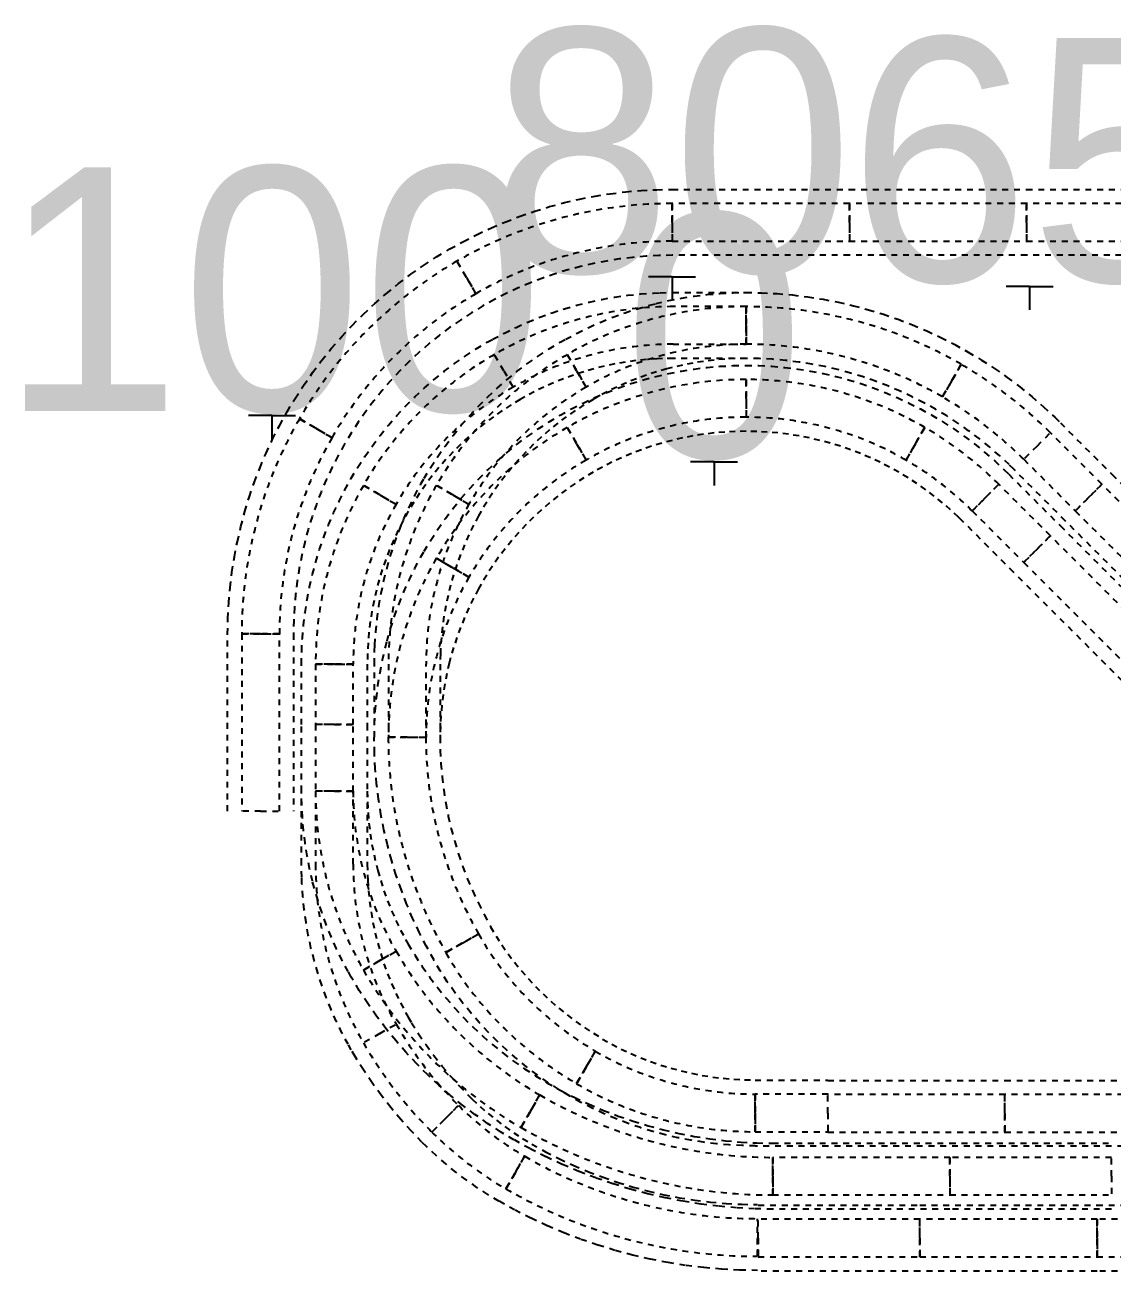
# Model space of a CAD drawing. Extents: x -2618 to 2491, y -173 to 1153.
# Drawn here: x -2618 to -1462, y -172 to 1153 of the extents above; entities that cross this region are included whole.
import ezdxf
from ezdxf.enums import TextEntityAlignment as Align

# ---------------------------------------------------------------- set-up
doc = ezdxf.new("R2010")
doc.units = 0
doc.header["$LTSCALE"] = 25
doc.linetypes.add('DOT', pattern=[0.5, 0.25, -0.25])

msp = doc.modelspace()

# ---------------------------------------------------------------- linework, layer by layer
at = {"layer": '8', "color": 16, "linetype": 'DOT'}
for p, q in [((-2044.21, 964), (-2028.14, 967.71)), ((-2028.14, 967.71), (-2011.95, 970.86)), ((-2011.95, 970.86), (-1995.66, 973.44)), ((-1995.66, 973.44), (-1979.29, 975.45)), ((-1979.29, 975.45), (-1962.86, 976.89)), ((-1962.86, 976.89), (-1946.39, 977.75)), ((-1946.39, 977.75), (-1929.9, 978.04)), ((-1929.9, 978.04), (-1929.9, 978.03)), ((-1929.9, 978.03), (-1741.56, 978.03)), ((-1741.56, 978.03), (-1553.22, 978.03)), ((-1553.22, 978.03), (-1364.88, 978.03)), ((-2091.5, 949.54), (-2075.91, 954.91)), ((-2075.91, 954.91), (-2060.14, 959.73)), ((-2060.14, 959.73), (-2044.21, 964)), ((-2122.08, 937.18), (-2106.9, 943.63)), ((-2106.9, 943.63), (-2091.5, 949.54)), ((-2151.72, 922.73), (-2137.03, 930.21)), ((-2137.03, 930.21), (-2122.08, 937.18)), ((-2180.29, 906.24), (-2166.15, 914.73)), ((-2166.15, 914.73), (-2151.72, 922.73)), ((-2166.15, 914.73), (-2166.15, 914.73)), ((-2194.12, 897.26), (-2180.29, 906.24)), ((-1999.79, 901.92), (-2013.58, 899.24)), ((-1985.91, 904.12), (-1999.79, 901.92)), ((-1971.97, 905.83), (-1985.91, 904.12)), ((-1957.97, 907.06), (-1971.97, 905.83)), ((-1943.94, 907.79), (-1957.97, 907.06)), ((-1929.9, 908.04), (-1943.94, 907.79)), ((-1929.9, 908.03), (-1929.9, 908.04)), ((-1741.56, 908.03), (-1929.9, 908.03)), ((-1553.22, 908.03), (-1741.56, 908.03)), ((-1364.88, 908.03), (-1553.22, 908.03)), ((-2220.8, 877.87), (-2207.63, 887.8)), ((-2207.63, 887.8), (-2194.12, 897.26)), ((-2054.28, 888.34), (-2067.56, 883.76)), ((-2040.84, 892.44), (-2054.28, 888.34)), ((-2027.27, 896.08), (-2040.84, 892.44)), ((-2013.58, 899.24), (-2027.27, 896.08)), ((-2233.61, 867.49), (-2220.8, 877.87)), ((-2080.68, 878.73), (-2093.61, 873.24)), ((-2067.56, 883.76), (-2080.68, 878.73)), ((-2246.06, 856.67), (-2233.61, 867.49)), ((-2106.34, 867.3), (-2118.86, 860.92)), ((-2093.61, 873.24), (-2106.34, 867.3)), ((-2017.8, 858.32), (-2004.32, 861.18)), ((-2004.32, 861.18), (-1990.74, 863.58)), ((-1990.74, 863.58), (-1977.09, 865.5)), ((-1977.09, 865.5), (-1963.37, 866.94)), ((-1963.37, 866.94), (-1949.62, 867.9)), ((-1949.62, 867.9), (-1942.73, 868.2)), ((-1942.73, 868.2), (-1928.95, 868.44)), ((-1933.58, 859.81), (-1920.05, 862.44)), ((-1928.95, 868.44), (-1851.46, 868.44)), ((-1920.05, 862.44), (-1906.43, 864.6)), ((-1906.43, 864.6), (-1892.75, 866.28)), ((-1892.75, 866.28), (-1879.01, 867.48)), ((-1879.01, 867.48), (-1865.24, 868.2)), ((-1865.24, 868.2), (-1851.46, 868.44)), ((-1851.46, 868.44), (-1834.97, 868.15)), ((-1834.97, 868.15), (-1818.5, 867.29)), ((-1818.5, 867.29), (-1802.07, 865.85)), ((-1802.07, 865.85), (-1785.7, 863.84)), ((-1785.7, 863.84), (-1769.41, 861.26)), ((-1769.41, 861.26), (-1753.22, 858.12)), ((-2258.12, 845.42), (-2246.06, 856.67)), ((-2131.15, 854.11), (-2143.19, 846.88)), ((-2118.86, 860.92), (-2131.15, 854.11)), ((-2131.15, 854.11), (-2131.15, 854.11)), ((-2057.55, 846.92), (-2044.43, 851.18)), ((-2044.43, 851.18), (-2031.18, 854.98)), ((-2031.18, 854.98), (-2017.8, 858.32)), ((-1980.06, 846.92), (-1966.94, 851.18)), ((-1966.94, 851.18), (-1953.69, 854.98)), ((-1953.69, 854.98), (-1947.02, 856.71)), ((-1947.02, 856.71), (-1933.58, 859.81)), ((-1753.22, 858.12), (-1737.15, 854.41)), ((-1737.15, 854.41), (-1721.22, 850.14)), ((-1721.22, 850.14), (-1705.45, 845.32)), ((-2269.79, 833.76), (-2258.12, 845.42)), ((-2154.97, 839.22), (-2166.48, 831.17)), ((-2143.19, 846.88), (-2154.97, 839.22)), ((-2095.88, 831.43), (-2083.29, 837.04)), ((-2083.29, 837.04), (-2070.5, 842.21)), ((-2070.5, 842.21), (-2057.55, 846.92)), ((-2018.39, 831.43), (-2005.8, 837.04)), ((-2005.8, 837.04), (-1993.01, 842.21)), ((-1993.01, 842.21), (-1980.06, 846.92)), ((-1705.45, 845.32), (-1689.85, 839.95)), ((-1689.85, 839.95), (-1674.46, 834.04)), ((-2291.85, 809.25), (-2281.03, 821.7)), ((-2281.03, 821.7), (-2269.79, 833.76)), ((-2177.7, 822.71), (-2188.62, 813.87)), ((-2166.48, 831.17), (-2177.7, 822.71)), ((-2120.45, 818.92), (-2108.27, 825.39)), ((-2108.27, 825.39), (-2095.88, 831.43)), ((-2042.96, 818.92), (-2030.78, 825.39)), ((-2030.78, 825.39), (-2018.39, 831.43)), ((-1674.46, 834.04), (-1659.27, 827.59)), ((-1659.27, 827.59), (-1644.33, 820.62)), ((-2302.23, 796.43), (-2291.85, 809.25)), ((-2188.62, 813.87), (-2199.22, 804.65)), ((-2149.83, 800.91), (-2138.27, 808.42)), ((-2138.27, 808.42), (-2126.45, 815.52)), ((-2126.45, 815.52), (-2120.45, 818.92)), ((-2126.45, 815.52), (-2126.45, 815.52)), ((-2072.34, 800.91), (-2060.78, 808.42)), ((-2060.78, 808.42), (-2048.96, 815.52)), ((-2048.96, 815.52), (-2042.96, 818.92)), ((-2048.96, 815.52), (-2048.96, 815.52)), ((-1644.33, 820.62), (-1629.63, 813.14)), ((-1629.63, 813.14), (-1615.21, 805.14)), ((-2312.16, 783.26), (-2302.23, 796.43)), ((-2209.5, 795.07), (-2219.43, 785.13)), ((-2199.22, 804.65), (-2209.5, 795.07)), ((-2161.12, 793), (-2149.83, 800.91)), ((-2083.63, 793), (-2072.34, 800.91)), ((-1968.56, 796.02), (-1979.79, 794.44)), ((-1957.27, 797.2), (-1968.56, 796.02)), ((-1945.96, 798), (-1957.27, 797.2)), ((-1940.29, 798.24), (-1945.96, 798)), ((-1928.95, 798.44), (-1940.29, 798.24)), ((-1851.46, 798.44), (-1928.95, 798.44)), ((-1896.69, 795.28), (-1907.89, 793.5)), ((-1885.43, 796.66), (-1896.69, 795.28)), ((-1874.13, 797.65), (-1885.43, 796.66)), ((-1862.8, 798.24), (-1874.13, 797.65)), ((-1851.46, 798.44), (-1862.8, 798.24)), ((-1837.41, 798.2), (-1851.46, 798.44)), ((-1823.38, 797.46), (-1837.41, 798.2)), ((-1809.38, 796.24), (-1823.38, 797.46)), ((-1795.44, 794.52), (-1809.38, 796.24)), ((-1615.21, 805.14), (-1601.07, 796.64)), ((-1615.21, 805.14), (-1615.21, 805.14)), ((-1601.07, 796.64), (-1587.24, 787.66)), ((-2321.62, 769.75), (-2312.16, 783.26)), ((-2219.43, 785.13), (-2229.01, 774.86)), ((-2182.85, 776.03), (-2172.13, 784.71)), ((-2172.13, 784.71), (-2161.12, 793)), ((-2105.36, 776.03), (-2094.65, 784.71)), ((-2094.64, 784.71), (-2083.63, 793)), ((-2023.97, 784.24), (-2034.76, 780.74)), ((-2013.06, 787.37), (-2023.97, 784.24)), ((-2002.06, 790.11), (-2013.06, 787.37)), ((-1990.96, 792.47), (-2002.06, 790.11)), ((-1979.79, 794.44), (-1990.96, 792.47)), ((-1946.48, 784.24), (-1957.27, 780.73)), ((-1947.02, 779.22), (-1933.58, 782.32)), ((-1935.57, 787.37), (-1946.48, 784.24)), ((-1930.08, 788.79), (-1935.57, 787.37)), ((-1933.58, 782.32), (-1920.05, 784.95)), ((-1919.03, 791.34), (-1930.08, 788.79)), ((-1920.05, 784.95), (-1906.43, 787.11)), ((-1907.89, 793.5), (-1919.03, 791.34)), ((-1906.43, 787.11), (-1892.75, 788.79)), ((-1892.75, 788.79), (-1879.01, 789.99)), ((-1879.01, 789.99), (-1865.24, 790.71)), ((-1865.24, 790.71), (-1851.46, 790.95)), ((-1851.46, 790.95), (-1851.46, 790.95)), ((-1851.46, 790.95), (-1837.67, 790.71)), ((-1837.67, 790.71), (-1823.9, 789.99)), ((-1823.9, 789.99), (-1810.17, 788.79)), ((-1810.17, 788.79), (-1796.48, 787.11)), ((-1796.48, 787.11), (-1782.87, 784.95)), ((-1781.56, 792.33), (-1795.44, 794.52)), ((-1782.87, 784.95), (-1769.33, 782.32)), ((-1767.77, 789.65), (-1781.56, 792.33)), ((-1769.33, 782.32), (-1755.9, 779.22)), ((-1754.08, 786.49), (-1767.77, 789.65)), ((-1740.51, 782.85), (-1754.08, 786.49)), ((-1727.08, 778.74), (-1740.51, 782.85)), ((-1587.24, 787.66), (-1573.73, 778.2)), ((-2330.6, 755.92), (-2321.62, 769.75)), ((-2229.01, 774.86), (-2238.23, 764.26)), ((-2193.25, 766.98), (-2182.85, 776.03)), ((-2115.76, 766.98), (-2105.36, 776.03)), ((-2055.94, 772.61), (-2066.3, 767.99)), ((-2045.42, 776.86), (-2055.94, 772.61)), ((-2034.76, 780.74), (-2045.42, 776.86)), ((-1978.45, 772.61), (-1988.81, 767.99)), ((-1986.56, 767.13), (-1973.52, 771.62)), ((-1967.93, 776.85), (-1978.45, 772.61)), ((-1973.52, 771.62), (-1960.33, 775.65)), ((-1957.27, 780.73), (-1967.93, 776.85)), ((-1960.33, 775.65), (-1947.02, 779.22)), ((-1755.9, 779.22), (-1742.58, 775.65)), ((-1742.58, 775.65), (-1729.4, 771.62)), ((-1729.4, 771.62), (-1716.36, 767.13)), ((-1713.79, 774.17), (-1727.08, 778.74)), ((-1700.68, 769.13), (-1713.79, 774.17)), ((-1687.74, 763.64), (-1700.68, 769.13)), ((-1573.73, 778.2), (-1560.56, 768.28)), ((-1560.56, 768.28), (-1547.74, 757.9)), ((-2339.09, 741.78), (-2330.6, 755.92)), ((-2238.23, 764.26), (-2247.07, 753.34)), ((-2213.09, 747.83), (-2203.34, 757.58)), ((-2203.34, 757.58), (-2193.25, 766.98)), ((-2135.6, 747.83), (-2125.85, 757.58)), ((-2125.85, 757.58), (-2115.76, 766.98)), ((-2086.51, 757.69), (-2091.45, 754.9)), ((-2076.5, 763.02), (-2086.51, 757.69)), ((-2066.3, 767.99), (-2076.5, 763.02)), ((-2024.61, 750.98), (-2012.12, 756.8)), ((-2009.02, 757.69), (-2013.96, 754.9)), ((-2012.12, 756.8), (-1999.43, 762.19)), ((-1999.01, 763.02), (-2009.02, 757.69)), ((-1999.43, 762.19), (-1986.56, 767.13)), ((-1988.81, 767.99), (-1999.01, 763.02)), ((-1716.36, 767.13), (-1703.49, 762.19)), ((-1703.49, 762.19), (-1690.8, 756.8)), ((-1690.8, 756.8), (-1678.3, 750.98)), ((-1675.01, 757.71), (-1687.74, 763.64)), ((-1662.49, 751.33), (-1675.01, 757.71)), ((-1547.74, 757.9), (-1535.29, 747.08)), ((-2347.09, 727.36), (-2339.1, 741.78)), ((-2339.1, 741.78), (-2339.09, 741.78)), ((-2255.53, 742.12), (-2263.58, 730.61)), ((-2247.07, 753.34), (-2255.53, 742.12)), ((-2222.49, 737.75), (-2213.09, 747.83)), ((-2145, 737.75), (-2135.6, 747.83)), ((-2110.68, 742.88), (-2119.98, 736.37)), ((-2101.17, 749.06), (-2110.69, 742.88)), ((-2091.45, 754.9), (-2101.17, 749.06)), ((-2091.45, 754.9), (-2091.45, 754.9)), ((-2048.96, 738.03), (-2036.9, 744.72)), ((-2033.2, 742.88), (-2042.49, 736.37)), ((-2036.9, 744.72), (-2024.61, 750.98)), ((-2023.68, 749.06), (-2033.2, 742.88)), ((-2013.96, 754.9), (-2023.68, 749.06)), ((-2013.96, 754.9), (-2013.96, 754.9)), ((-1678.3, 750.98), (-1666.02, 744.72)), ((-1666.02, 744.72), (-1653.96, 738.03)), ((-1650.21, 744.52), (-1662.49, 751.33)), ((-1638.17, 737.28), (-1650.21, 744.52)), ((-1650.21, 744.52), (-1650.21, 744.52)), ((-1535.29, 747.08), (-1523.23, 735.83)), ((-2263.58, 730.61), (-2271.24, 718.83)), ((-2231.54, 727.34), (-2222.49, 737.75)), ((-2154.05, 727.34), (-2145, 737.75)), ((-2129.04, 729.55), (-2137.85, 722.41)), ((-2119.98, 736.37), (-2129.04, 729.55)), ((-2072.34, 723.42), (-2060.78, 730.93)), ((-2060.78, 730.93), (-2048.96, 738.03)), ((-2051.55, 729.55), (-2060.36, 722.41)), ((-2042.49, 736.37), (-2051.55, 729.55)), ((-2048.96, 738.03), (-2048.96, 738.03)), ((-1653.96, 738.03), (-1653.96, 738.03)), ((-1653.96, 738.03), (-1642.14, 730.93)), ((-1642.14, 730.93), (-1630.58, 723.42)), ((-1626.38, 729.63), (-1638.17, 737.28)), ((-1614.87, 721.57), (-1626.38, 729.63)), ((-1523.23, 735.83), (-1517.35, 730.05)), ((-1517.35, 730.05), (-1462.56, 675.25)), ((-2354.58, 712.66), (-2347.09, 727.36)), ((-2271.24, 718.83), (-2278.47, 706.78)), ((-2248.51, 705.62), (-2240.21, 716.63)), ((-2240.21, 716.63), (-2231.54, 727.34)), ((-2171.02, 705.62), (-2162.72, 716.63)), ((-2162.72, 716.63), (-2154.05, 727.34)), ((-2137.85, 722.41), (-2146.41, 714.96)), ((-2094.64, 707.22), (-2083.63, 715.51)), ((-2083.63, 715.51), (-2072.34, 723.42)), ((-2060.36, 722.41), (-2068.93, 714.96)), ((-1907.89, 716.01), (-1919.03, 713.85)), ((-1896.69, 717.79), (-1907.89, 716.01)), ((-1885.43, 719.17), (-1896.69, 717.79)), ((-1874.13, 720.16), (-1885.43, 719.17)), ((-1862.8, 720.76), (-1874.13, 720.16)), ((-1851.46, 720.95), (-1862.8, 720.76)), ((-1851.46, 720.95), (-1851.46, 720.95)), ((-1840.11, 720.75), (-1851.46, 720.95)), ((-1828.79, 720.16), (-1840.11, 720.75)), ((-1817.49, 719.17), (-1828.79, 720.16)), ((-1806.23, 717.79), (-1817.49, 719.17)), ((-1795.02, 716.01), (-1806.23, 717.79)), ((-1783.89, 713.85), (-1795.02, 716.01)), ((-1630.58, 723.42), (-1619.28, 715.51)), ((-1619.28, 715.51), (-1608.27, 707.22)), ((-1603.65, 713.12), (-1614.87, 721.57)), ((-2361.55, 697.72), (-2354.58, 712.66)), ((-2278.47, 706.79), (-2285.28, 694.5)), ((-2278.47, 706.78), (-2278.47, 706.79)), ((-2256.42, 694.32), (-2248.51, 705.62)), ((-2178.93, 694.32), (-2171.02, 705.62)), ((-2154.71, 707.23), (-2162.73, 699.21)), ((-2146.41, 714.96), (-2154.71, 707.23)), ((-2105.36, 698.54), (-2094.64, 707.22)), ((-2077.22, 707.23), (-2085.24, 699.21)), ((-2068.93, 714.96), (-2077.22, 707.23)), ((-1951.89, 705.05), (-1962.61, 701.35)), ((-1941.04, 708.36), (-1951.89, 705.05)), ((-1930.08, 711.3), (-1941.04, 708.36)), ((-1919.03, 713.85), (-1930.08, 711.3)), ((-1772.83, 711.3), (-1783.89, 713.85)), ((-1761.87, 708.36), (-1772.83, 711.3)), ((-1751.03, 705.05), (-1761.87, 708.36)), ((-1740.3, 701.35), (-1751.03, 705.04)), ((-1608.27, 707.22), (-1597.56, 698.54)), ((-1592.74, 704.27), (-1603.65, 713.12)), ((-1582.13, 695.06), (-1592.74, 704.27)), ((-2367.99, 682.54), (-2361.55, 697.72)), ((-2285.28, 694.5), (-2291.66, 681.98)), ((-2263.93, 682.76), (-2256.42, 694.32)), ((-2186.44, 682.76), (-2178.93, 694.32)), ((-2170.47, 690.91), (-2177.91, 682.35)), ((-2162.73, 699.21), (-2170.47, 690.91)), ((-2125.85, 680.09), (-2115.76, 689.49)), ((-2115.76, 689.49), (-2105.36, 698.54)), ((-2092.98, 690.91), (-2100.42, 682.35)), ((-2085.24, 699.21), (-2092.98, 690.91)), ((-1983.65, 692.85), (-1993.93, 688.06)), ((-1973.2, 697.29), (-1983.65, 692.85)), ((-1962.61, 701.35), (-1973.2, 697.29)), ((-1729.71, 697.29), (-1740.3, 701.35)), ((-1719.27, 692.85), (-1729.71, 697.29)), ((-1708.99, 688.06), (-1719.27, 692.85)), ((-1597.56, 698.54), (-1587.15, 689.49)), ((-1587.15, 689.49), (-1577.07, 680.09)), ((-1571.86, 685.48), (-1582.13, 695.06)), ((-2373.9, 667.14), (-2367.99, 682.54)), ((-2291.66, 681.98), (-2297.6, 669.25)), ((-2271.03, 670.94), (-2263.93, 682.76)), ((-2193.54, 670.94), (-2186.44, 682.76)), ((-2177.91, 682.35), (-2185.05, 673.53)), ((-2135.6, 670.34), (-2125.85, 680.09)), ((-2100.42, 682.35), (-2107.56, 673.53)), ((-2013.96, 677.41), (-2023.68, 671.57)), ((-2004.04, 682.91), (-2013.96, 677.41)), ((-2013.96, 677.41), (-2013.96, 677.41)), ((-1993.93, 688.06), (-2004.04, 682.91)), ((-1698.88, 682.91), (-1708.99, 688.06)), ((-1688.96, 677.41), (-1698.88, 682.91)), ((-1688.96, 677.41), (-1688.96, 677.41)), ((-1679.23, 671.57), (-1688.96, 677.41)), ((-1577.07, 680.09), (-1572.15, 675.26)), ((-1566.85, 680.55), (-1571.86, 685.48)), ((-1512.05, 625.76), (-1566.85, 680.55)), ((-2379.27, 651.54), (-2373.9, 667.14)), ((-2297.6, 669.25), (-2303.09, 656.31)), ((-2277.71, 658.88), (-2271.03, 670.94)), ((-2271.03, 670.94), (-2271.03, 670.94)), ((-2203.41, 652.77), (-2196.93, 664.94)), ((-2191.88, 664.47), (-2198.38, 655.18)), ((-2196.93, 664.94), (-2193.54, 670.94)), ((-2185.05, 673.53), (-2191.88, 664.47)), ((-2145, 660.26), (-2135.6, 670.34)), ((-2114.39, 664.47), (-2120.89, 655.18)), ((-2107.56, 673.53), (-2114.39, 664.47)), ((-2033.19, 665.39), (-2042.49, 658.88)), ((-2023.68, 671.57), (-2033.19, 665.39)), ((-1669.72, 665.39), (-1679.23, 671.57)), ((-1660.43, 658.88), (-1669.72, 665.39)), ((-1572.15, 675.26), (-1517.36, 620.46)), ((-1462.56, 675.25), (-1329.38, 542.08)), ((-2384.09, 635.77), (-2379.27, 651.54)), ((-2303.09, 656.31), (-2308.12, 643.2)), ((-2283.97, 646.6), (-2277.71, 658.88)), ((-2209.45, 640.38), (-2203.41, 652.77)), ((-2198.38, 655.18), (-2204.56, 645.67)), ((-2162.72, 639.14), (-2154.04, 649.85)), ((-2154.04, 649.85), (-2145, 660.26)), ((-2120.89, 655.18), (-2127.07, 645.67)), ((-2051.55, 652.06), (-2060.36, 644.92)), ((-2042.49, 658.88), (-2051.55, 652.06)), ((-1651.37, 652.05), (-1660.43, 658.88)), ((-1642.55, 644.92), (-1651.37, 652.05)), ((-2388.36, 619.84), (-2384.09, 635.77)), ((-2308.12, 643.2), (-2312.7, 629.91)), ((-2289.8, 634.1), (-2283.97, 646.6)), ((-2210.41, 635.94), (-2215.91, 626.02)), ((-2215.06, 627.78), (-2209.45, 640.38)), ((-2204.56, 645.67), (-2210.41, 635.94)), ((-2210.41, 635.94), (-2210.41, 635.94)), ((-2171.02, 628.13), (-2162.72, 639.14)), ((-2132.92, 635.94), (-2135.71, 631.01)), ((-2127.07, 645.67), (-2132.92, 635.94)), ((-2068.92, 637.47), (-2077.22, 629.74)), ((-2060.36, 644.92), (-2068.92, 637.47)), ((-1633.99, 637.47), (-1642.55, 644.92)), ((-1625.69, 629.74), (-1633.99, 637.47)), ((-2312.7, 629.91), (-2316.81, 616.48)), ((-2295.19, 621.41), (-2289.8, 634.1)), ((-2215.91, 626.02), (-2221.06, 615.91)), ((-2220.22, 615), (-2215.06, 627.78)), ((-2178.93, 616.83), (-2171.02, 628.13)), ((-2135.71, 631.01), (-2141.04, 620.99)), ((-2077.22, 629.74), (-2085.24, 621.72)), ((-1621.65, 625.76), (-1625.69, 629.74)), ((-1566.85, 570.97), (-1621.65, 625.76)), ((-1378.88, 492.58), (-1512.05, 625.76)), ((-2392.07, 603.77), (-2388.36, 619.84)), ((-2316.81, 616.48), (-2320.44, 602.91)), ((-2300.13, 608.54), (-2295.19, 621.41)), ((-2221.06, 615.91), (-2225.85, 605.63)), ((-2224.94, 602.04), (-2220.22, 615)), ((-2186.44, 605.27), (-2178.93, 616.83)), ((-2146.01, 610.79), (-2150.62, 600.43)), ((-2141.04, 620.99), (-2146.01, 610.79)), ((-2092.98, 613.42), (-2100.42, 604.86)), ((-2085.24, 621.72), (-2092.98, 613.42)), ((-1517.36, 620.46), (-1384.18, 487.29)), ((-2395.22, 587.58), (-2392.07, 603.77)), ((-2320.44, 602.91), (-2323.6, 589.22)), ((-2304.62, 595.5), (-2300.13, 608.54)), ((-2225.85, 605.63), (-2230.28, 595.19)), ((-2229.2, 588.93), (-2224.94, 602.04)), ((-2193.54, 593.45), (-2186.44, 605.27)), ((-2150.62, 600.43), (-2154.87, 589.91)), ((-2107.56, 596.04), (-2114.39, 586.98)), ((-2100.42, 604.86), (-2107.56, 596.04)), ((-2397.8, 571.29), (-2395.22, 587.58)), ((-2323.6, 589.22), (-2326.28, 575.43)), ((-2308.65, 582.32), (-2304.62, 595.5)), ((-2234.35, 584.6), (-2238.04, 573.87)), ((-2230.28, 595.19), (-2234.35, 584.6)), ((-2233, 575.67), (-2229.2, 588.93)), ((-2203.41, 575.28), (-2196.93, 587.45)), ((-2196.93, 587.45), (-2193.54, 593.45)), ((-2154.87, 589.91), (-2158.75, 579.25)), ((-2114.39, 586.98), (-2120.89, 577.69)), ((-2399.81, 554.92), (-2397.8, 571.29)), ((-2326.28, 575.43), (-2328.48, 561.55)), ((-2312.22, 569), (-2308.65, 582.32)), ((-2238.04, 573.87), (-2241.36, 563.02)), ((-2236.33, 562.3), (-2233, 575.67)), ((-2209.45, 562.89), (-2203.41, 575.28)), ((-2158.75, 579.25), (-2162.26, 568.46)), ((-2120.89, 577.69), (-2127.07, 568.18)), ((-1433.68, 437.79), (-1566.85, 570.97)), ((-2328.48, 561.55), (-2330.19, 547.61)), ((-2315.32, 555.57), (-2312.22, 569)), ((-2241.36, 563.02), (-2244.29, 552.07)), ((-2239.2, 548.81), (-2236.33, 562.3)), ((-2215.06, 550.29), (-2209.45, 562.89)), ((-2165.38, 557.56), (-2168.13, 546.55)), ((-2162.26, 568.46), (-2165.38, 557.56)), ((-2132.92, 558.45), (-2135.71, 553.51)), ((-2127.07, 568.18), (-2132.92, 558.45)), ((-2401.25, 538.49), (-2399.81, 554.92)), ((-2330.19, 547.61), (-2331.42, 533.61)), ((-2317.95, 542.03), (-2315.32, 555.57)), ((-2244.29, 552.07), (-2246.85, 541.01)), ((-2241.59, 535.23), (-2239.2, 548.81)), ((-2220.22, 537.51), (-2215.06, 550.29)), ((-2168.13, 546.55), (-2170.49, 535.45)), ((-2141.03, 543.5), (-2146.01, 533.3)), ((-2135.71, 553.51), (-2141.03, 543.5)), ((-2402.11, 522.02), (-2401.25, 538.49)), ((-2331.42, 533.61), (-2332.15, 519.58)), ((-2320.1, 528.41), (-2317.95, 542.03)), ((-2249.01, 529.88), (-2250.78, 518.67)), ((-2246.85, 541.01), (-2249.01, 529.88)), ((-2243.51, 521.58), (-2241.59, 535.23)), ((-2224.94, 524.55), (-2220.22, 537.51)), ((-2170.49, 535.45), (-2172.46, 524.28)), ((-2146.01, 533.3), (-2150.62, 522.94)), ((-2402.4, 505.53), (-2402.11, 522.02)), ((-2332.15, 519.58), (-2332.4, 505.53)), ((-2321.78, 514.73), (-2320.1, 528.41)), ((-2250.78, 518.67), (-2252.17, 507.41)), ((-2244.95, 507.87), (-2243.51, 521.58)), ((-2229.2, 511.44), (-2224.94, 524.55)), ((-2172.46, 524.28), (-2174.03, 513.05)), ((-2150.62, 522.94), (-2154.87, 512.42)), ((-2402.4, 317.19), (-2402.4, 505.53)), ((-2332.4, 505.53), (-2332.4, 317.19)), ((-2322.99, 501), (-2321.78, 514.73)), ((-2252.17, 507.41), (-2253.16, 496.11)), ((-2245.92, 494.11), (-2244.95, 507.87)), ((-2233, 498.18), (-2229.2, 511.44)), ((-2174.04, 513.05), (-2175.22, 501.77)), ((-2154.87, 512.42), (-2158.75, 501.76)), ((-2323.71, 487.23), (-2322.99, 501)), ((-2253.16, 496.11), (-2253.75, 484.78)), ((-2246.22, 487.23), (-2245.92, 494.11)), ((-2237.83, 478.08), (-2234.72, 491.51)), ((-2234.72, 491.51), (-2233, 498.18)), ((-2176.01, 490.45), (-2176.26, 484.78)), ((-2175.22, 501.77), (-2176.01, 490.45)), ((-2162.26, 490.97), (-2165.38, 480.07)), ((-2158.75, 501.76), (-2162.26, 490.97)), ((-2323.95, 473.44), (-2323.71, 487.23)), ((-2253.75, 484.78), (-2253.95, 473.44)), ((-2246.46, 473.44), (-2246.22, 487.23)), ((-2240.46, 464.54), (-2237.83, 478.08)), ((-2176.26, 484.78), (-2176.46, 473.44)), ((-2165.38, 480.07), (-2166.8, 474.58)), ((-2323.95, 409.14), (-2323.95, 473.44)), ((-2253.95, 473.44), (-2253.95, 409.14)), ((-2246.46, 395.95), (-2246.46, 473.44)), ((-2242.61, 450.92), (-2240.46, 464.54)), ((-2176.46, 473.44), (-2176.46, 395.95)), ((-2166.8, 474.58), (-2169.36, 463.52)), ((-2244.29, 437.24), (-2242.61, 450.92)), ((-2171.52, 452.39), (-2173.29, 441.18)), ((-2169.36, 463.52), (-2171.52, 452.39)), ((-2245.5, 423.51), (-2244.29, 437.24)), ((-2173.29, 441.18), (-2174.68, 429.92)), ((-2174.68, 429.92), (-2175.67, 418.62)), ((-2246.22, 409.74), (-2245.5, 423.51)), ((-2175.67, 418.62), (-2176.26, 407.29)), ((-2323.95, 338.34), (-2323.95, 409.14)), ((-2253.95, 409.14), (-2253.95, 338.34)), ((-2246.46, 395.95), (-2246.22, 409.74)), ((-2176.26, 407.29), (-2176.46, 395.95)), ((-2246.36, 379.21), (-2246.65, 395.7)), ((-2246.65, 395.7), (-2246.65, 395.7)), ((-2176.65, 395.7), (-2176.41, 381.65)), ((-2176.65, 395.7), (-2176.65, 395.7)), ((-2245.5, 362.74), (-2246.36, 379.21)), ((-2176.4, 381.65), (-2175.67, 367.62)), ((-2244.06, 346.31), (-2245.5, 362.74)), ((-2175.67, 367.62), (-2174.44, 353.63)), ((-2242.05, 329.94), (-2244.06, 346.31)), ((-2174.44, 353.63), (-2172.73, 339.68)), ((-2323.71, 324.56), (-2323.95, 338.34)), ((-2323.95, 260.85), (-2323.95, 338.34)), ((-2253.95, 338.34), (-2253.75, 327)), ((-2253.95, 338.34), (-2253.95, 260.85)), ((-2172.73, 339.68), (-2170.53, 325.81)), ((-2322.99, 310.79), (-2323.71, 324.56)), ((-2253.75, 327), (-2253.16, 315.67)), ((-2239.47, 313.65), (-2242.05, 329.94)), ((-2170.53, 325.81), (-2167.85, 312.02)), ((-2321.78, 297.05), (-2322.99, 310.79)), ((-2253.16, 315.67), (-2252.17, 304.37)), ((-2236.32, 297.46), (-2239.47, 313.65)), ((-2167.85, 312.02), (-2164.69, 298.33)), ((-2320.1, 283.37), (-2321.78, 297.05)), ((-2252.17, 304.37), (-2250.78, 293.11)), ((-2250.78, 293.11), (-2249.01, 281.91)), ((-2232.61, 281.39), (-2236.32, 297.46)), ((-2164.69, 298.33), (-2161.06, 284.76)), ((-2317.95, 269.75), (-2320.1, 283.37)), ((-2249.01, 281.91), (-2246.85, 270.77)), ((-2228.34, 265.46), (-2232.61, 281.39)), ((-2161.06, 284.76), (-2156.95, 271.32)), ((-2315.32, 256.22), (-2317.95, 269.75)), ((-2246.85, 270.77), (-2244.29, 259.72)), ((-2223.52, 249.69), (-2228.34, 265.46)), ((-2156.95, 271.32), (-2152.37, 258.04)), ((-2323.71, 247.07), (-2323.95, 260.85)), ((-2312.22, 242.78), (-2315.32, 256.22)), ((-2253.95, 260.85), (-2253.75, 249.51)), ((-2244.29, 259.72), (-2242.87, 254.23)), ((-2242.87, 254.23), (-2239.75, 243.32)), ((-2152.37, 258.04), (-2147.34, 244.92)), ((-2323.41, 240.18), (-2323.71, 247.07)), ((-2322.44, 226.43), (-2323.41, 240.18)), ((-2310.49, 236.11), (-2312.22, 242.78)), ((-2253.75, 249.51), (-2253.5, 243.84)), ((-2253.5, 243.84), (-2252.71, 232.53)), ((-2239.75, 243.32), (-2236.24, 232.53)), ((-2218.15, 234.1), (-2223.52, 249.69)), ((-2147.34, 244.92), (-2141.85, 231.99)), ((-2321, 212.71), (-2322.44, 226.43)), ((-2306.69, 222.85), (-2310.49, 236.11)), ((-2252.71, 232.53), (-2251.53, 221.24)), ((-2236.24, 232.53), (-2232.36, 221.87)), ((-2212.24, 218.7), (-2218.15, 234.1)), ((-2141.85, 231.99), (-2135.91, 219.26)), ((-2319.08, 199.06), (-2321, 212.71)), ((-2302.43, 209.74), (-2306.69, 222.85)), ((-2251.53, 221.24), (-2249.95, 210.01)), ((-2232.36, 221.87), (-2228.11, 211.35)), ((-2205.8, 203.52), (-2212.24, 218.7)), ((-2135.91, 219.26), (-2129.53, 206.74)), ((-2316.69, 185.48), (-2319.08, 199.06)), ((-2297.71, 196.79), (-2302.43, 209.74)), ((-2249.95, 210.01), (-2247.98, 198.84)), ((-2247.98, 198.84), (-2245.62, 187.74)), ((-2228.11, 211.35), (-2223.5, 200.99)), ((-2223.5, 200.99), (-2218.53, 190.79)), ((-2198.83, 188.57), (-2205.8, 203.52)), ((-2129.53, 206.74), (-2122.72, 194.45)), ((-2313.82, 172), (-2316.69, 185.48)), ((-2292.55, 184), (-2297.71, 196.79)), ((-2245.62, 187.74), (-2242.87, 176.73)), ((-2218.53, 190.79), (-2213.2, 180.78)), ((-2191.34, 173.87), (-2198.83, 188.57)), ((-2122.92, 194.2), (-2117.07, 184.47)), ((-2122.91, 194.2), (-2122.91, 194.2)), ((-2286.94, 171.41), (-2292.55, 184)), ((-2242.87, 176.73), (-2239.75, 165.83)), ((-2213.2, 180.78), (-2210.41, 175.84)), ((-2210.41, 175.84), (-2203.17, 163.8)), ((-2210.41, 175.84), (-2210.41, 175.84)), ((-2183.34, 159.45), (-2191.34, 173.87)), ((-2117.07, 184.47), (-2110.89, 174.96)), ((-2110.89, 174.96), (-2104.39, 165.67)), ((-2310.49, 158.62), (-2313.82, 172)), ((-2280.9, 159.02), (-2286.94, 171.41)), ((-2274.42, 146.84), (-2280.9, 159.02)), ((-2239.75, 165.83), (-2236.24, 155.04)), ((-2203.17, 163.8), (-2195.52, 152.02)), ((-2176.43, 147.38), (-2183.54, 159.2)), ((-2183.54, 159.2), (-2183.53, 159.2)), ((-2104.39, 165.67), (-2097.56, 156.61)), ((-2306.69, 145.37), (-2310.49, 158.62)), ((-2271.03, 140.84), (-2274.42, 146.84)), ((-2236.24, 155.04), (-2232.36, 144.38)), ((-2195.52, 152.02), (-2187.46, 140.51)), ((-2168.93, 135.82), (-2176.43, 147.38)), ((-2097.56, 156.61), (-2090.42, 147.79)), ((-2090.42, 147.79), (-2082.98, 139.23)), ((-2302.43, 132.25), (-2306.69, 145.37)), ((-2262.53, 126.7), (-2271.03, 140.84)), ((-2271.03, 140.84), (-2271.03, 140.84)), ((-2232.36, 144.38), (-2228.11, 133.86)), ((-2228.11, 133.86), (-2223.5, 123.5)), ((-2187.46, 140.51), (-2179.01, 129.29)), ((-2161.02, 124.52), (-2168.93, 135.82)), ((-2082.98, 139.23), (-2075.24, 130.93)), ((-2297.71, 119.3), (-2302.43, 132.25)), ((-2292.55, 106.51), (-2297.71, 119.3)), ((-2253.55, 112.87), (-2262.54, 126.7)), ((-2223.5, 123.5), (-2218.53, 113.3)), ((-2179.01, 129.29), (-2170.17, 118.37)), ((-2152.72, 113.51), (-2161.02, 124.52)), ((-2075.24, 130.93), (-2067.22, 122.91)), ((-2067.22, 122.91), (-2058.92, 115.18)), ((-2286.94, 93.92), (-2292.55, 106.51)), ((-2244.09, 99.36), (-2253.55, 112.87)), ((-2218.53, 113.3), (-2213.2, 103.29)), ((-2170.17, 118.37), (-2160.95, 107.77)), ((-2160.95, 107.77), (-2151.37, 97.49)), ((-2144.04, 102.8), (-2152.72, 113.51)), ((-2058.92, 115.18), (-2050.36, 107.73)), ((-2050.36, 107.73), (-2041.54, 100.6)), ((-2280.9, 81.53), (-2286.94, 93.92)), ((-2234.17, 86.19), (-2244.09, 99.36)), ((-2213.2, 103.29), (-2210.41, 98.35)), ((-2210.41, 98.35), (-2206.84, 92.3)), ((-2151.37, 97.49), (-2141.43, 87.56)), ((-2135, 92.39), (-2144.04, 102.8)), ((-2041.54, 100.6), (-2032.48, 93.77)), ((-2032.48, 93.77), (-2023.19, 87.26)), ((-2274.42, 69.35), (-2280.9, 81.53)), ((-2223.79, 73.37), (-2234.17, 86.19)), ((-2206.84, 92.3), (-2199.4, 80.38)), ((-2199.4, 80.38), (-2191.54, 68.74)), ((-2141.43, 87.56), (-2131.16, 77.98)), ((-2125.59, 82.31), (-2135, 92.39)), ((-2115.84, 72.56), (-2125.59, 82.31)), ((-2023.19, 87.26), (-2013.68, 81.08)), ((-2013.68, 81.08), (-2003.95, 75.24)), ((-2271.03, 63.35), (-2274.42, 69.35)), ((-2212.97, 60.93), (-2223.79, 73.37)), ((-2191.54, 68.74), (-2183.28, 57.37)), ((-2131.16, 77.98), (-2120.55, 68.76)), ((-2120.55, 68.76), (-2109.64, 59.92)), ((-2105.76, 63.16), (-2115.84, 72.56)), ((-2004.15, 74.99), (-1994.22, 69.49)), ((-2004.15, 74.99), (-2004.15, 74.99)), ((-1994.22, 69.49), (-1984.12, 64.34)), ((-2266.84, 56.25), (-2271.03, 63.35)), ((-2258.1, 42.26), (-2266.84, 56.25)), ((-2201.72, 48.86), (-2212.97, 60.93)), ((-2183.28, 57.37), (-2174.63, 46.3)), ((-2109.64, 59.92), (-2098.41, 51.46)), ((-2095.36, 54.11), (-2105.76, 63.16)), ((-2084.64, 45.43), (-2095.36, 54.11)), ((-1984.12, 64.34), (-1973.84, 59.54)), ((-1973.84, 59.54), (-1963.39, 55.11)), ((-1963.39, 55.11), (-1952.8, 51.05)), ((-2248.88, 28.59), (-2258.1, 42.26)), ((-2190.06, 37.2), (-2201.72, 48.86)), ((-2174.63, 46.3), (-2165.6, 35.54)), ((-2098.42, 51.46), (-2086.91, 43.4)), ((-2086.91, 43.4), (-2075.12, 35.75)), ((-2073.63, 37.14), (-2084.64, 45.43)), ((-1952.8, 51.05), (-1942.08, 47.35)), ((-1942.08, 47.35), (-1931.23, 44.04)), ((-1931.23, 44.04), (-1920.27, 41.1)), ((-1920.27, 41.1), (-1909.22, 38.55)), ((-2239.19, 15.24), (-2248.88, 28.59)), ((-2178, 25.95), (-2190.06, 37.2)), ((-2165.6, 35.54), (-2156.2, 25.1)), ((-2075.12, 35.75), (-2063.08, 28.52)), ((-2062.34, 29.23), (-2073.63, 37.14)), ((-2063.08, 28.52), (-2063.08, 28.51)), ((-2063.08, 28.51), (-2048.43, 20.39)), ((-2050.77, 21.72), (-2062.34, 29.23)), ((-1909.22, 38.55), (-1898.08, 36.38)), ((-1898.08, 36.38), (-1886.88, 34.61)), ((-1886.88, 34.61), (-1875.62, 33.23)), ((-1875.62, 33.23), (-1864.32, 32.24)), ((-1864.32, 32.24), (-1852.99, 31.65)), ((-1852.99, 31.65), (-1841.65, 31.45)), ((-1841.83, 31.2), (-1764.34, 31.2)), ((-1764.53, 30.95), (-1576.19, 30.94)), ((-1576.19, 30.94), (-1387.85, 30.94)), ((-2229.03, 2.25), (-2239.19, 15.24)), ((-2165.55, 15.13), (-2178, 25.95)), ((-2152.73, 4.76), (-2165.55, 15.13)), ((-2156.2, 25.1), (-2146.44, 14.99)), ((-2146.44, 14.99), (-2142.4, 11.01)), ((-2038.95, 14.62), (-2050.77, 21.72)), ((-2048.43, 20.39), (-2033.5, 12.78)), ((-2039.14, 14.36), (-2039.15, 14.37)), ((-2027.09, 7.68), (-2039.14, 14.36)), ((-2218.43, -10.39), (-2229.03, 2.25)), ((-2139.56, -5.17), (-2152.73, 4.76)), ((-2142.4, 11.01), (-2134.1, 3.28)), ((-2134.1, 3.28), (-2125.54, -4.16)), ((-2033.5, 12.78), (-2018.32, 5.7)), ((-2014.8, 1.42), (-2027.09, 7.68)), ((-2018.32, 5.7), (-2002.89, -0.84)), ((-2002.31, -4.4), (-2014.8, 1.42)), ((-2207.4, -22.64), (-2218.43, -10.39)), ((-2126.05, -14.63), (-2139.56, -5.17)), ((-2125.54, -4.16), (-2116.72, -11.3)), ((-2116.72, -11.3), (-2107.66, -18.13)), ((-2002.89, -0.84), (-1987.25, -6.85)), ((-1989.61, -9.79), (-2002.31, -4.4)), ((-1976.74, -14.73), (-1989.61, -9.79)), ((-1987.25, -6.85), (-1971.41, -12.3)), ((-1971.41, -12.3), (-1955.39, -17.2)), ((-2195.94, -34.51), (-2207.4, -22.64)), ((-2112.22, -23.61), (-2126.05, -14.63)), ((-2098.08, -32.11), (-2112.22, -23.61)), ((-2107.66, -18.13), (-2098.37, -24.64)), ((-2098.37, -24.64), (-2088.86, -30.82)), ((-1963.71, -19.22), (-1976.74, -14.73)), ((-1950.52, -23.25), (-1963.71, -19.22)), ((-1955.39, -17.2), (-1939.2, -21.53)), ((-1937.2, -26.82), (-1950.52, -23.25)), ((-1939.2, -21.53), (-1922.88, -25.3)), ((-1922.88, -25.3), (-1906.43, -28.5)), ((-2191.02, -39.34), (-2195.94, -34.51)), ((-2180.94, -48.74), (-2191.02, -39.34)), ((-2081.29, -41.42), (-2098.08, -32.11)), ((-2098.08, -32.11), (-2098.08, -32.11)), ((-2088.86, -30.82), (-2079.13, -36.66)), ((-2079.13, -36.66), (-2064.48, -44.78)), ((-2079.13, -36.66), (-2079.13, -36.66)), ((-1923.77, -29.92), (-1937.2, -26.82)), ((-1910.24, -32.55), (-1923.77, -29.92)), ((-1896.62, -34.71), (-1910.24, -32.55)), ((-1906.43, -28.5), (-1889.88, -31.12)), ((-1882.93, -36.39), (-1896.62, -34.71)), ((-1889.88, -31.12), (-1873.26, -33.16)), ((-1869.2, -37.59), (-1882.93, -36.39)), ((-1873.26, -33.16), (-1856.56, -34.62)), ((-1855.43, -38.31), (-1869.2, -37.59)), ((-1856.56, -34.62), (-1839.83, -35.5)), ((-1841.65, -38.55), (-1855.43, -38.31)), ((-1764.34, -38.8), (-1841.83, -38.8)), ((-1839.83, -35.5), (-1823.08, -35.79)), ((-1823.08, -35.79), (-1634.74, -35.79)), ((-1576.19, -39.06), (-1764.53, -39.05)), ((-1634.74, -35.79), (-1463.08, -35.79)), ((-1387.85, -39.06), (-1576.19, -39.06)), ((-2170.53, -57.79), (-2180.94, -48.74)), ((-2064.19, -50.13), (-2081.29, -41.42)), ((-2064.48, -44.78), (-2049.55, -52.39)), ((-2046.79, -58.24), (-2064.19, -50.13)), ((-2049.55, -52.39), (-2034.37, -59.47)), ((-2159.82, -66.46), (-2170.53, -57.79)), ((-2029.11, -65.75), (-2046.79, -58.24)), ((-2034.37, -59.47), (-2018.94, -66.02)), ((-2011.19, -72.62), (-2029.11, -65.75)), ((-2018.94, -66.02), (-2003.3, -72.02)), ((-2148.81, -74.76), (-2159.82, -66.46)), ((-2137.51, -82.67), (-2148.81, -74.76)), ((-1993.04, -78.87), (-2011.19, -72.62)), ((-2003.3, -72.02), (-1987.46, -77.47)), ((-1974.68, -84.49), (-1993.04, -78.87)), ((-1987.46, -77.47), (-1971.44, -82.37)), ((-2125.95, -90.18), (-2137.51, -82.67)), ((-2114.13, -97.28), (-2125.95, -90.18)), ((-1956.14, -89.46), (-1974.68, -84.49)), ((-1971.44, -82.37), (-1955.25, -86.71)), ((-1937.43, -93.77), (-1956.14, -89.46)), ((-1955.25, -86.71), (-1938.93, -90.48)), ((-1938.93, -90.48), (-1922.48, -93.67)), ((-2097.34, -106.59), (-2114.13, -97.28)), ((-2114.13, -97.28), (-2114.13, -97.28)), ((-1918.59, -97.44), (-1937.43, -93.77)), ((-1922.48, -93.67), (-1905.93, -96.29)), ((-1899.63, -100.44), (-1918.59, -97.44)), ((-1905.93, -96.29), (-1889.31, -98.34)), ((-1880.57, -102.78), (-1899.63, -100.44)), ((-1889.31, -98.34), (-1872.61, -99.8)), ((-1861.45, -104.45), (-1880.57, -102.78)), ((-1872.61, -99.8), (-1855.88, -100.67)), ((-1842.28, -105.46), (-1861.45, -104.45)), ((-1855.88, -100.67), (-1839.13, -100.97)), ((-1823.08, -105.79), (-1842.28, -105.46)), ((-1838.38, -101.66), (-1666.72, -101.66)), ((-1634.74, -105.79), (-1823.08, -105.79)), ((-1666.72, -101.66), (-1478.38, -101.66)), ((-1463.08, -105.79), (-1634.74, -105.79)), ((-1478.38, -101.66), (-1306.72, -101.66)), ((-2080.24, -115.31), (-2097.34, -106.59)), ((-2062.84, -123.42), (-2080.24, -115.31)), ((-2045.16, -130.92), (-2062.84, -123.42)), ((-2027.24, -137.8), (-2045.16, -130.92)), ((-2009.09, -144.05), (-2027.24, -137.8)), ((-1990.73, -149.66), (-2009.09, -144.05)), ((-1972.19, -154.63), (-1990.73, -149.66)), ((-1953.48, -158.95), (-1972.19, -154.63)), ((-1934.64, -162.61), (-1953.48, -158.95)), ((-1915.68, -165.61), (-1934.64, -162.61)), ((-1896.62, -167.95), (-1915.68, -165.61)), ((-1877.5, -169.63), (-1896.62, -167.95)), ((-1858.33, -170.63), (-1877.5, -169.63)), ((-1839.13, -170.97), (-1858.33, -170.63)), ((-1666.72, -171.66), (-1838.38, -171.66)), ((-1478.38, -171.66), (-1666.72, -171.66)), ((-1306.72, -171.66), (-1478.38, -171.66))]:
    msp.add_line(p, q, dxfattribs=at)
at = {"layer": '8', "color": 250, "linetype": 'DOT'}
for p, q in [((-1929.9, 943.03), (-1929.9, 963.03)), ((-1741.56, 963.03), (-1929.9, 963.03)), ((-1929.9, 963.03), (-1929.9, 923.03)), ((-1929.9, 943.03), (-1929.9, 963.03)), ((-1741.56, 943.03), (-1741.56, 963.03)), ((-1741.56, 943.03), (-1741.56, 963.03)), ((-1553.22, 963.03), (-1741.56, 963.03)), ((-1741.56, 963.03), (-1741.56, 923.03)), ((-1553.22, 943.03), (-1553.22, 963.03)), ((-1553.22, 943.03), (-1553.22, 963.03)), ((-1364.88, 963.03), (-1553.22, 963.03)), ((-1553.22, 963.03), (-1553.22, 923.03)), ((-1929.9, 943.03), (-1929.9, 923.03)), ((-1741.56, 943.03), (-1741.56, 923.03)), ((-1553.22, 943.03), (-1553.22, 923.03)), ((-1929.9, 923.03), (-1741.56, 923.03)), ((-1741.56, 923.03), (-1553.22, 923.03)), ((-1553.22, 923.03), (-1364.88, 923.03)), ((-2148.65, 884.42), (-2158.65, 901.74)), ((-2158.65, 901.74), (-2138.65, 867.1)), ((-2148.65, 884.42), (-2158.65, 901.74)), ((-2148.65, 884.42), (-2138.65, 867.1)), ((-1851.46, 853.44), (-1928.95, 853.44)), ((-1851.46, 813.44), (-1851.46, 853.44)), ((-1851.46, 833.44), (-1851.46, 853.44)), ((-1851.46, 853.44), (-1851.46, 813.44)), ((-1851.46, 833.44), (-1851.46, 813.44)), ((-1928.95, 813.44), (-1851.46, 813.44)), ((-2108.95, 785.21), (-2118.95, 802.53)), ((-2108.95, 785.21), (-2118.95, 802.53)), ((-2031.46, 785.21), (-2041.46, 802.53)), ((-2041.46, 802.53), (-2021.46, 767.89)), ((-2031.46, 785.21), (-2041.46, 802.53)), ((-2108.95, 785.21), (-2098.95, 767.89)), ((-2108.95, 785.21), (-2098.95, 767.89)), ((-2031.46, 785.21), (-2021.46, 767.89)), ((-1622.71, 792.15), (-1642.71, 757.51)), ((-1632.71, 774.83), (-1622.71, 792.15)), ((-1632.71, 774.83), (-1622.71, 792.15)), ((-1851.46, 755.95), (-1851.46, 775.95)), ((-1851.46, 755.95), (-1851.46, 775.95)), ((-1851.46, 775.95), (-1851.46, 735.95)), ((-1632.71, 774.83), (-1642.71, 757.51)), ((-1851.46, 755.95), (-1851.46, 735.95)), ((-2308.78, 724.28), (-2326.1, 734.28)), ((-2326.1, 734.28), (-2291.46, 714.28)), ((-2308.78, 724.28), (-2326.1, 734.28)), ((-2308.78, 724.28), (-2291.46, 714.28)), ((-2031.46, 707.72), (-2041.46, 725.04)), ((-2031.46, 707.72), (-2041.46, 725.04)), ((-2041.46, 725.04), (-2021.46, 690.4)), ((-1661.46, 725.04), (-1681.46, 690.4)), ((-1671.46, 707.72), (-1661.46, 725.04)), ((-1671.46, 707.72), (-1661.46, 725.04)), ((-1542.1, 705.3), (-1527.96, 719.44)), ((-1542.1, 705.3), (-1527.96, 719.44)), ((-1473.16, 664.65), (-1527.96, 719.44)), ((-2031.46, 707.72), (-2021.46, 690.4)), ((-1671.46, 707.72), (-1681.46, 690.4)), ((-1542.1, 705.3), (-1556.24, 691.16)), ((-1542.1, 705.3), (-1556.24, 691.16)), ((-1556.24, 691.16), (-1501.45, 636.36)), ((-2240.72, 653.44), (-2258.04, 663.44)), ((-2258.04, 663.44), (-2223.4, 643.44)), ((-2240.72, 653.44), (-2258.04, 663.44)), ((-2163.23, 653.44), (-2180.55, 663.44)), ((-2180.55, 663.44), (-2145.91, 643.44)), ((-2163.23, 653.44), (-2180.55, 663.44)), ((-1582.76, 664.65), (-1611.04, 636.37)), ((-1596.9, 650.51), (-1582.76, 664.65)), ((-1596.9, 650.51), (-1582.76, 664.65)), ((-1527.96, 609.86), (-1582.76, 664.65)), ((-1501.45, 636.36), (-1473.16, 664.65)), ((-1487.3, 650.51), (-1473.16, 664.65)), ((-1339.99, 531.47), (-1473.16, 664.65)), ((-2240.72, 653.44), (-2223.4, 643.44)), ((-2163.23, 653.44), (-2145.91, 643.44)), ((-1596.9, 650.51), (-1611.04, 636.37)), ((-1487.3, 650.51), (-1501.45, 636.36)), ((-1487.3, 650.51), (-1501.45, 636.36)), ((-1611.04, 636.37), (-1556.25, 581.57)), ((-1501.45, 636.36), (-1368.27, 503.19)), ((-1527.96, 609.86), (-1556.25, 581.57)), ((-1542.11, 595.72), (-1527.96, 609.86)), ((-1542.11, 595.72), (-1527.96, 609.86)), ((-1394.79, 476.68), (-1527.96, 609.86)), ((-2145.91, 565.95), (-2180.55, 585.95)), ((-2163.23, 575.95), (-2180.55, 585.95)), ((-2180.55, 585.95), (-2145.91, 565.95)), ((-1542.11, 595.72), (-1556.25, 581.57)), ((-2163.23, 575.95), (-2145.91, 565.95)), ((-1556.25, 581.57), (-1423.07, 448.4)), ((-2367.4, 505.53), (-2387.4, 505.53)), ((-2387.4, 505.53), (-2347.4, 505.53)), ((-2347.4, 505.53), (-2387.4, 505.53)), ((-2387.4, 505.53), (-2387.4, 317.19)), ((-2367.4, 505.53), (-2347.4, 505.53)), ((-2347.4, 317.19), (-2347.4, 505.53)), ((-2288.95, 473.44), (-2308.95, 473.44)), ((-2308.95, 473.44), (-2268.95, 473.44)), ((-2268.95, 473.44), (-2308.95, 473.44)), ((-2308.95, 473.44), (-2308.95, 409.14)), ((-2288.95, 473.44), (-2268.95, 473.44)), ((-2268.95, 409.14), (-2268.95, 473.44)), ((-2231.46, 473.44), (-2231.46, 395.95)), ((-2191.46, 395.95), (-2191.46, 473.44)), ((-2288.95, 409.14), (-2308.95, 409.14)), ((-2268.95, 409.14), (-2308.95, 409.14)), ((-2308.95, 409.14), (-2308.95, 338.34)), ((-2288.95, 409.14), (-2268.95, 409.14)), ((-2288.95, 409.14), (-2268.95, 409.14)), ((-2268.95, 338.34), (-2268.95, 409.14)), ((-2211.65, 395.7), (-2231.65, 395.7)), ((-2211.46, 395.95), (-2231.46, 395.95)), ((-2231.46, 395.95), (-2191.46, 395.95)), ((-2211.65, 395.7), (-2191.65, 395.7)), ((-2268.95, 338.34), (-2308.95, 338.34)), ((-2308.95, 338.34), (-2308.95, 260.85)), ((-2288.95, 338.34), (-2308.95, 338.34)), ((-2288.95, 338.34), (-2268.95, 338.34)), ((-2288.95, 338.34), (-2268.95, 338.34)), ((-2268.95, 260.85), (-2268.95, 338.34)), ((-2367.4, 317.19), (-2387.4, 317.19)), ((-2367.4, 317.19), (-2347.4, 317.19)), ((-2170.35, 166.95), (-2135.71, 186.95)), ((-2153.22, 176.7), (-2135.9, 186.7)), ((-2153.22, 176.7), (-2170.54, 166.7)), ((-2153.03, 176.95), (-2170.35, 166.95)), ((-2258.04, 148.34), (-2223.4, 168.34)), ((-2240.72, 158.34), (-2223.4, 168.34)), ((-2240.72, 158.34), (-2258.04, 148.34)), ((-2240.72, 158.34), (-2258.04, 148.34)), ((-2240.72, 80.85), (-2258.04, 70.85)), ((-2240.72, 80.85), (-2258.04, 70.85)), ((-2240.72, 80.85), (-2223.4, 90.85)), ((-2240.72, 80.85), (-2223.4, 90.85)), ((-2031.45, 27.61), (-2011.45, 62.25)), ((-2021.65, 44.68), (-2011.65, 62)), ((-2021.65, 44.68), (-2031.65, 27.36)), ((-2021.45, 44.93), (-2031.45, 27.61)), ((-2090.58, -19.12), (-2070.58, 15.53)), ((-2080.58, -1.8), (-2070.58, 15.53)), ((-1841.83, -3.8), (-1841.83, 16.2)), ((-1764.34, 16.2), (-1841.83, 16.2)), ((-1841.83, 16.2), (-1841.83, -23.8)), ((-1841.65, -23.55), (-1841.65, 16.45)), ((-1764.53, -4.05), (-1764.53, 15.95)), ((-1576.19, 15.94), (-1764.53, 15.95)), ((-1764.34, -3.8), (-1764.34, 16.2)), ((-1576.19, -4.06), (-1576.19, 15.94)), ((-1387.85, 15.94), (-1576.19, 15.94)), ((-1576.19, -24.06), (-1576.19, 15.94)), ((-2185.33, -23.9), (-2157.05, 4.38)), ((-2171.19, -9.76), (-2157.05, 4.38)), ((-2171.19, -9.76), (-2185.33, -23.9)), ((-2171.19, -9.76), (-2185.33, -23.9)), ((-2080.58, -1.79), (-2090.58, -19.12)), ((-2080.58, -1.8), (-2090.58, -19.12)), ((-1841.65, -3.55), (-1841.65, -23.55)), ((-1764.53, -4.05), (-1764.53, -24.05)), ((-1764.34, -3.8), (-1764.34, -23.8)), ((-1576.19, -4.06), (-1576.19, -24.06)), ((-1576.19, -4.06), (-1576.19, -24.06)), ((-1841.83, -23.8), (-1764.34, -23.8)), ((-1764.53, -24.05), (-1576.19, -24.06)), ((-1576.19, -24.06), (-1387.85, -24.06)), ((-2106.63, -84.29), (-2086.63, -49.65)), ((-2096.63, -66.97), (-2086.63, -49.65)), ((-1823.08, -90.79), (-1823.08, -50.79)), ((-1823.08, -70.79), (-1823.08, -50.79)), ((-1634.74, -50.79), (-1823.08, -50.79)), ((-1823.08, -50.79), (-1823.08, -90.79)), ((-1634.74, -70.79), (-1634.74, -50.79)), ((-1634.74, -70.79), (-1634.74, -50.79)), ((-1463.08, -50.79), (-1634.74, -50.79)), ((-1634.74, -50.79), (-1634.74, -90.79)), ((-1463.08, -70.79), (-1463.08, -50.79)), ((-2096.63, -66.97), (-2106.63, -84.29)), ((-2096.63, -66.97), (-2106.63, -84.29)), ((-1823.08, -70.79), (-1823.08, -90.79)), ((-1634.74, -70.79), (-1634.74, -90.79)), ((-1463.08, -70.79), (-1463.08, -90.79)), ((-1823.08, -90.79), (-1634.74, -90.79)), ((-1634.74, -90.79), (-1463.08, -90.79)), ((-1839.13, -155.97), (-1839.13, -115.97)), ((-1838.38, -136.66), (-1838.38, -116.66)), ((-1666.72, -116.66), (-1838.38, -116.66)), ((-1666.72, -136.66), (-1666.72, -116.66)), ((-1478.38, -116.66), (-1666.72, -116.66)), ((-1666.72, -156.66), (-1666.72, -116.66)), ((-1478.38, -136.66), (-1478.38, -116.66)), ((-1306.72, -116.66), (-1478.38, -116.66)), ((-1478.38, -116.66), (-1478.38, -156.66)), ((-1478.38, -156.66), (-1478.38, -116.66)), ((-1839.13, -135.97), (-1839.13, -155.97)), ((-1838.38, -136.66), (-1838.38, -156.66)), ((-1666.72, -136.66), (-1666.72, -156.66)), ((-1666.72, -136.66), (-1666.72, -156.66)), ((-1478.38, -136.66), (-1478.38, -156.66)), ((-1838.38, -156.66), (-1666.72, -156.66)), ((-1666.72, -156.66), (-1478.38, -156.66)), ((-1478.38, -156.66), (-1306.72, -156.66))]:
    msp.add_line(p, q, dxfattribs=at)
at = {"layer": '8', "color": 230, "linetype": 'CONTINUOUS'}
for p, q in [((-1930, 885), (-1955, 885)), ((-1930, 885), (-1930, 860)), ((-1930, 885), (-1905, 885)), ((-1550, 875), (-1575, 875)), ((-1550, 875), (-1550, 850)), ((-1550, 875), (-1525, 875)), ((-2355.33, 737.67), (-2380.33, 737.67)), ((-2355.33, 737.67), (-2355.33, 712.67)), ((-2355.33, 737.67), (-2330.33, 737.67)), ((-1885.33, 688.33), (-1910.33, 688.33)), ((-1885.33, 688.33), (-1885.33, 663.33)), ((-1885.33, 688.33), (-1860.33, 688.33))]:
    msp.add_line(p, q, dxfattribs=at)
at = {"layer": '8', "color": 250, "linetype": 'DOT'}
for centre, radius, start, end in [((-1929.9, 505.53), 457.5, 90, 120), ((-1929.9, 505.53), 417.5, 90, 120), ((-1929.9, 505.53), 457.5, -240, -210), ((-1929.9, 505.53), 417.5, 120, 150), ((-1928.95, 473.44), 380, 90, 120), ((-1851.46, 473.44), 380, 90, 120), ((-1851.46, 395.94), 457.5, 60, 90), ((-1928.95, 473.44), 340, 90, 120), ((-1851.46, 473.44), 340, 90, 120), ((-1851.46, 395.94), 417.5, 60, 90), ((-1928.95, 473.44), 380, -240, -210), ((-1851.46, 473.44), 380, -240, -210), ((-1851.46, 395.94), 457.5, 45, 60), ((-1851.46, 395.95), 380, 90, 120), ((-1851.46, 395.95), 380, 60, 90), ((-1928.95, 473.44), 340, 120, 150), ((-1851.46, 473.44), 340, 120, 150), ((-1851.46, 395.94), 417.5, 45, 60), ((-1929.9, 505.53), 457.5, -210, -180), ((-1851.46, 395.95), 340, 90, 120), ((-1851.46, 395.95), 340, 60, 90), ((-1851.46, 395.95), 380, -240, -210), ((-1851.46, 395.95), 380, 45, 60), ((-1929.9, 505.53), 417.5, 150, 180), ((-1851.46, 395.95), 340, 120, 150), ((-1851.46, 395.95), 340, 45, 60), ((-1928.95, 473.44), 380, -210, -180), ((-1851.46, 473.44), 380, -210, -180), ((-1928.95, 473.44), 340, 150, 180), ((-1851.46, 473.44), 340, 150, 180), ((-1851.46, 395.95), 380, -210, -180), ((-1851.46, 395.95), 340, 150, 180), ((-1774.15, 395.7), 457.5, -180, -150), ((-1774.15, 395.7), 417.5, 180, 210), ((-1928.95, 338.34), 380, -180, -150), ((-1928.95, 338.34), 340, 180, 210), ((-1928.95, 260.85), 380, -180, -150), ((-1928.95, 260.85), 340, 180, 210), ((-1841.45, 356.7), 340, 210, 240), ((-1861.83, 377.09), 417.5, 210, 240), ((-1841.45, 356.7), 380, -150, -120), ((-1861.83, 377.09), 457.5, -150, -120), ((-1861.83, 299.6), 417.5, 210, 225), ((-1861.83, 299.6), 457.5, -150, -135), ((-1841.64, 356.45), 340, 240, 270), ((-1841.64, 356.45), 380, -120, -90), ((-1823.08, 444.21), 495, 240, 270), ((-1916.63, 244.8), 340, 225, 240), ((-1916.63, 244.8), 380, -135, -120), ((-1823.08, 444.21), 535, -120, -90), ((-1839.13, 379.03), 495, 240, 270), ((-1839.13, 379.03), 535, -120, -90)]:
    msp.add_arc(centre, radius, start, end, dxfattribs=at)

# ---------------------------------------------------------------- texts
at = {"layer": '8', "color": 230, "linetype": 'CONTINUOUS'}
for s, p in [('80', (-1930, 890)), ('65', (-1550, 880)), ('100', (-2355.33, 742.67)), ('0', (-1885.33, 693.33))]:
    msp.add_text(s, height=259, dxfattribs=at).set_placement(p, align=Align.CENTER)

doc.saveas('drawing.dxf')
